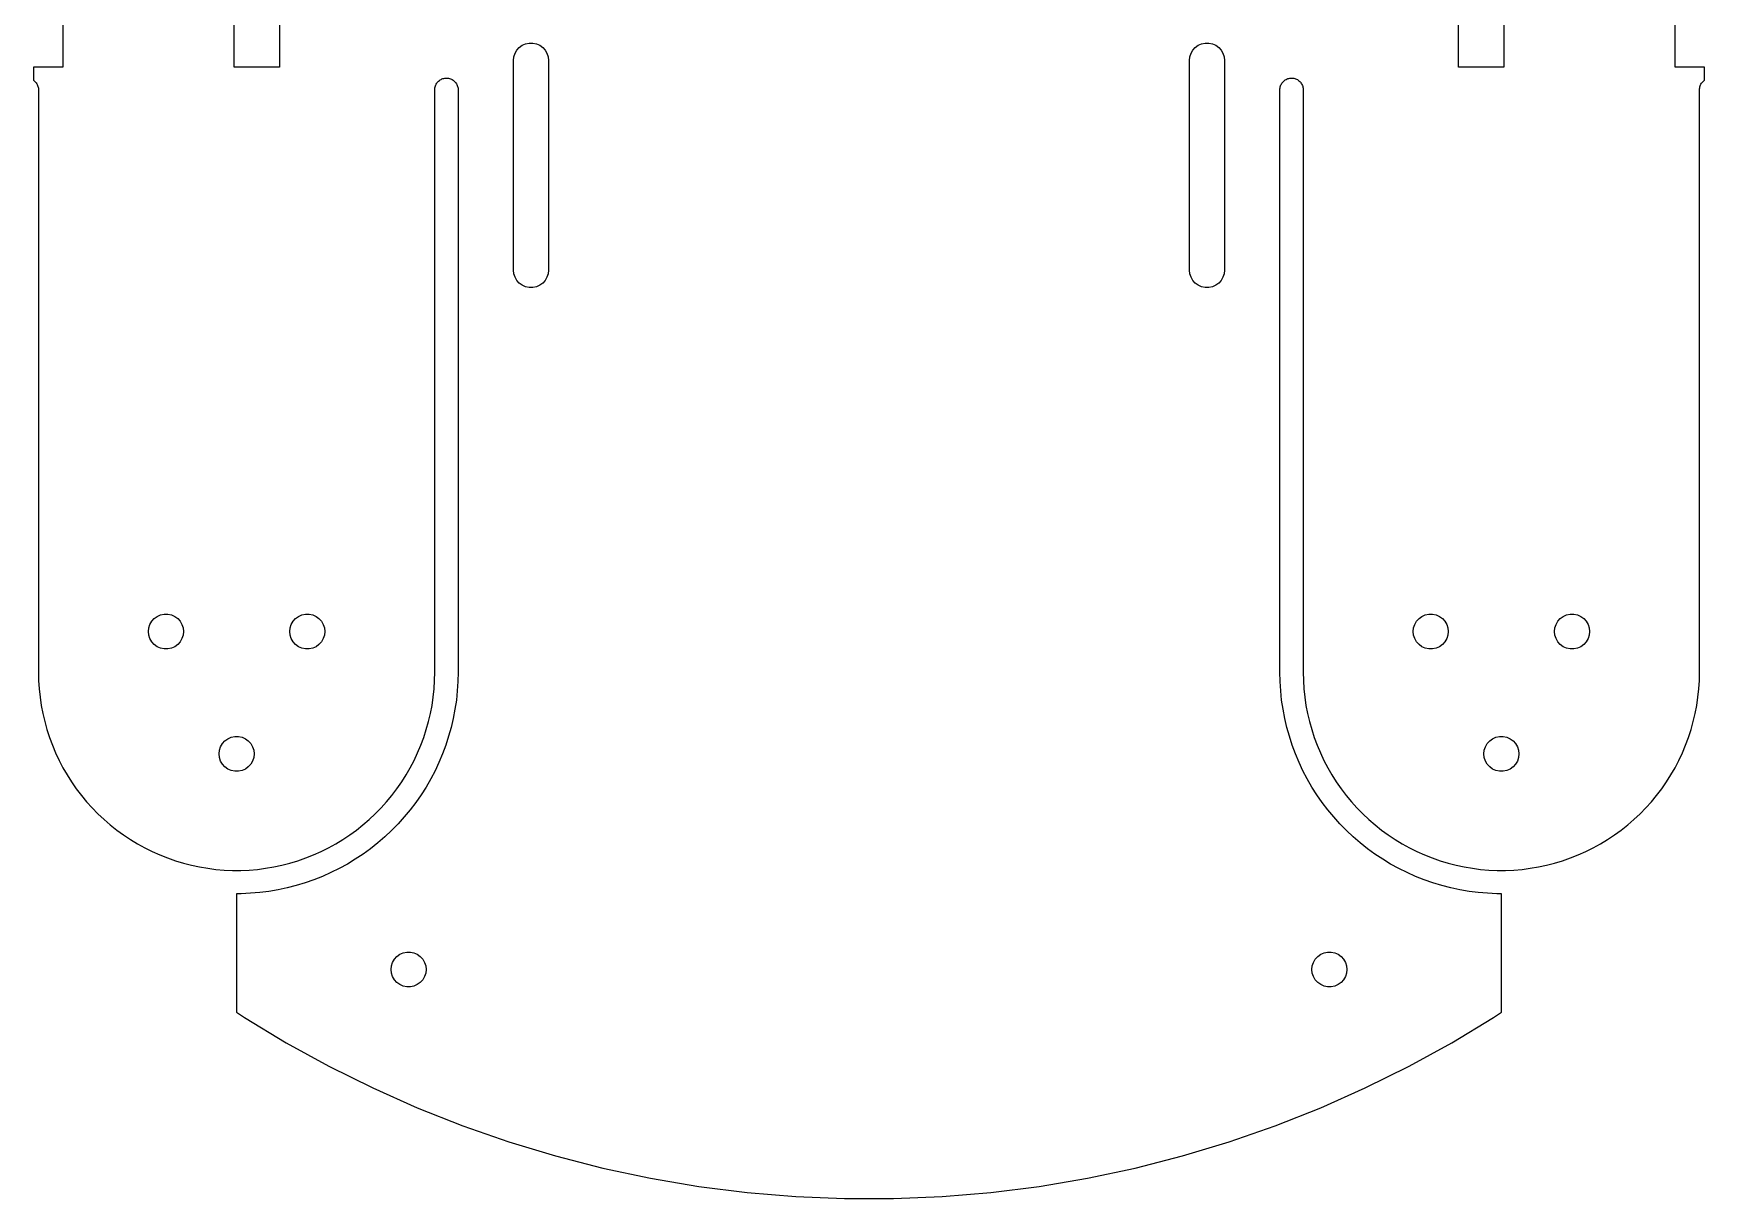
# Model space of a CAD drawing. Header units: metres. Extents: x -72 to 72, y -100 to 100.
# Drawn here: x -71.7 to 71.7, y -100 to 0 of the extents above; entities that cross this region are included whole.
import ezdxf

# ---------------------------------------------------------------- set-up
doc = ezdxf.new("R2010")
doc.units = ezdxf.units.M

msp = doc.modelspace()

# ---------------------------------------------------------------- linework, layer by layer
for p, q in [((-69.1533, 13.8334), (-69.1532, -2.86674)), ((-54.451, -2.86674), (-54.451, 13.8333)), ((-50.571, 13.8334), (-50.5709, -2.86668)), ((50.571, -2.86679), (50.5709, 13.8333)), ((54.4509, 13.8334), (54.4509, -2.86685)), ((69.1533, -2.86685), (69.1532, 13.8333)), ((-30.3703, -1.68988), (-30.2135, -1.41832)), ((-30.2135, -1.41832), (-30.0037, -1.18527)), ((-30.0037, -1.18527), (-29.75, -1.00096)), ((-29.75, -1.00096), (-29.4635, -0.87341)), ((-29.4635, -0.87341), (-29.1568, -0.80821)), ((-29.1568, -0.80821), (-28.8432, -0.80821)), ((-28.8432, -0.80821), (-28.5365, -0.87341)), ((-28.5365, -0.87341), (-28.25, -1.00096)), ((-28.25, -1.00096), (-27.9963, -1.18527)), ((-27.9963, -1.18527), (-27.7865, -1.41832)), ((-27.7865, -1.41832), (-27.6297, -1.68988)), ((27.6297, -1.68988), (27.7865, -1.41832)), ((27.7865, -1.41832), (27.9963, -1.18527)), ((27.9963, -1.18527), (28.25, -1.00096)), ((28.25, -1.00096), (28.5365, -0.87341)), ((28.5365, -0.87341), (28.8432, -0.80821)), ((28.8432, -0.80821), (29.1568, -0.80821)), ((29.1568, -0.80821), (29.4635, -0.87341)), ((29.4635, -0.87341), (29.75, -1.00096)), ((29.75, -1.00096), (30.0037, -1.18527)), ((30.0037, -1.18527), (30.2135, -1.41832)), ((30.2135, -1.41832), (30.3703, -1.68988)), ((-69.1532, -2.86674), (-71.686, -2.86681)), ((-71.686, -2.86681), (-71.686, -3.99077)), ((-50.5709, -2.86668), (-54.451, -2.86674)), ((-30.5, -2.29999), (-30.4672, -1.98813)), ((-30.5, -20.3), (-30.5, -2.29999)), ((-30.4672, -1.98813), (-30.3703, -1.68988)), ((-27.6297, -1.68988), (-27.5328, -1.98813)), ((-27.5328, -1.98813), (-27.5, -2.29999)), ((-27.5, -2.29999), (-27.5, -20.3)), ((27.5, -2.29999), (27.5328, -1.98813)), ((27.5, -20.3), (27.5, -2.29999)), ((27.5328, -1.98813), (27.6297, -1.68988)), ((30.3703, -1.68988), (30.4672, -1.98813)), ((30.4672, -1.98813), (30.5, -2.29999)), ((30.5, -2.29999), (30.5, -20.3)), ((54.4509, -2.86685), (50.571, -2.86679)), ((71.686, -2.86691), (69.1533, -2.86685)), ((71.686, -3.99156), (71.686, -2.86691)), ((-71.686, -3.99077), (-71.6148, -4.04424)), ((-71.6148, -4.04424), (-71.5526, -4.10028)), ((-71.5526, -4.10028), (-71.4952, -4.16133)), ((-71.4952, -4.16133), (-71.4432, -4.22696)), ((-71.4432, -4.22696), (-71.3969, -4.29672)), ((-71.3969, -4.29672), (-71.3565, -4.37012)), ((-37.1286, -4.33299), (-37.0852, -4.26135)), ((-37.0852, -4.26135), (-37.0359, -4.1936)), ((-37.0359, -4.1936), (-36.9812, -4.1302)), ((-36.9812, -4.1302), (-36.9214, -4.07161)), ((-36.9214, -4.07161), (-36.8569, -4.01822)), ((-36.8569, -4.01822), (-36.7881, -3.97043)), ((-36.7881, -3.97043), (-36.7155, -3.92854)), ((-36.7155, -3.92854), (-36.6398, -3.89288)), ((-36.6398, -3.89288), (-36.5613, -3.86369)), ((-36.5613, -3.86369), (-36.4806, -3.84117)), ((-36.4806, -3.84117), (-36.3983, -3.82549)), ((-36.3983, -3.82549), (-36.315, -3.81673)), ((-36.315, -3.81673), (-36.2313, -3.81497)), ((-36.2313, -3.81497), (-36.1477, -3.82024)), ((-36.1477, -3.82024), (-36.0649, -3.83246)), ((-36.0649, -3.83246), (-35.9833, -3.85159)), ((-35.9833, -3.85159), (-35.9037, -3.87747)), ((-35.9037, -3.87747), (-35.8265, -3.90993)), ((-35.8265, -3.90993), (-35.7522, -3.94873)), ((-35.7522, -3.94873), (-35.6815, -3.99361)), ((-35.6815, -3.99361), (-35.6148, -4.04424)), ((-35.6148, -4.04424), (-35.5526, -4.10028)), ((-35.5526, -4.10028), (-35.4953, -4.16133)), ((-35.4953, -4.16133), (-35.4432, -4.22696)), ((-35.4432, -4.22696), (-35.3969, -4.29672)), ((-35.3969, -4.29672), (-35.3565, -4.37012)), ((35.3759, -4.33299), (35.4193, -4.26135)), ((35.4193, -4.26135), (35.4686, -4.1936)), ((35.4686, -4.1936), (35.5233, -4.1302)), ((35.5233, -4.1302), (35.5831, -4.07161)), ((35.5831, -4.07161), (35.6476, -4.01822)), ((35.6476, -4.01822), (35.7164, -3.97043)), ((35.7164, -3.97043), (35.789, -3.92854)), ((35.789, -3.92854), (35.8647, -3.89288)), ((35.8647, -3.89288), (35.9432, -3.86369)), ((35.9432, -3.86369), (36.0239, -3.84117)), ((36.0239, -3.84117), (36.1062, -3.82549)), ((36.1062, -3.82549), (36.1895, -3.81673)), ((36.1895, -3.81673), (36.2732, -3.81497)), ((36.2732, -3.81497), (36.3568, -3.82024)), ((36.3568, -3.82024), (36.4396, -3.83246)), ((36.4396, -3.83246), (36.5212, -3.85159)), ((36.5212, -3.85159), (36.6008, -3.87747)), ((36.6008, -3.87747), (36.678, -3.90993)), ((36.678, -3.90993), (36.7522, -3.94873)), ((36.7522, -3.94873), (36.823, -3.99361)), ((36.823, -3.99361), (36.8897, -4.04424)), ((36.8897, -4.04424), (36.9519, -4.10028)), ((36.9519, -4.10028), (37.0092, -4.16133)), ((37.0092, -4.16133), (37.0613, -4.22696)), ((37.0613, -4.22696), (37.1076, -4.29672)), ((37.1076, -4.29672), (37.148, -4.37012)), ((71.3759, -4.33299), (71.4193, -4.26135)), ((71.4193, -4.26135), (71.4685, -4.1936)), ((71.4685, -4.1936), (71.5233, -4.1302)), ((71.5233, -4.1302), (71.5831, -4.07161)), ((71.5831, -4.07161), (71.6476, -4.01822)), ((71.6476, -4.01822), (71.686, -3.99156)), ((-71.3565, -4.37012), (-71.3225, -4.44662)), ((-71.3225, -4.44662), (-71.2949, -4.52573)), ((-71.2949, -4.52573), (-71.2741, -4.60684)), ((-71.2741, -4.60684), (-71.2601, -4.68942)), ((-71.2601, -4.68942), (-71.2531, -4.77287)), ((-71.2531, -4.77287), (-71.2522, -54.8147)), ((-37.2522, -4.81474), (-37.2487, -4.73108)), ((-37.2522, -54.8147), (-37.2522, -4.81474)), ((-37.2487, -4.73108), (-37.2383, -4.64798)), ((-37.2383, -4.64798), (-37.2208, -4.56606)), ((-37.2208, -4.56606), (-37.1966, -4.48589)), ((-37.1966, -4.48589), (-37.1658, -4.40802)), ((-37.1658, -4.40802), (-37.1286, -4.33299)), ((-35.3565, -4.37012), (-35.3225, -4.44662)), ((-35.3225, -4.44662), (-35.2949, -4.52573)), ((-35.2949, -4.52573), (-35.2741, -4.60684)), ((-35.2741, -4.60684), (-35.2601, -4.68942)), ((-35.2601, -4.68942), (-35.2531, -4.77287)), ((-35.2531, -4.77287), (-35.2522, -54.8147)), ((35.2522, -4.81474), (35.2558, -4.73108)), ((35.2522, -54.8147), (35.2522, -4.81474)), ((35.2558, -4.73108), (35.2663, -4.64798)), ((35.2663, -4.64798), (35.2837, -4.56606)), ((35.2837, -4.56606), (35.3079, -4.48589)), ((35.3079, -4.48589), (35.3387, -4.40802)), ((35.3387, -4.40802), (35.3759, -4.33299)), ((37.148, -4.37012), (37.182, -4.44662)), ((37.182, -4.44662), (37.2096, -4.52573)), ((37.2096, -4.52573), (37.2304, -4.60684)), ((37.2304, -4.60684), (37.2444, -4.68942)), ((37.2444, -4.68942), (37.2514, -4.77287)), ((37.2514, -4.77287), (37.2522, -54.8147)), ((71.2522, -4.81474), (71.2557, -4.73108)), ((71.2522, -54.8147), (71.2522, -4.81474)), ((71.2557, -4.73108), (71.2662, -4.64798)), ((71.2662, -4.64798), (71.2836, -4.56606)), ((71.2836, -4.56606), (71.3079, -4.48589)), ((71.3079, -4.48589), (71.3387, -4.40802)), ((71.3387, -4.40802), (71.3759, -4.33299)), ((-30.4672, -20.6119), (-30.5, -20.3)), ((-30.3703, -20.9101), (-30.4672, -20.6119)), ((-30.2135, -21.1817), (-30.3703, -20.9101)), ((-30.0037, -21.4147), (-30.2135, -21.1817)), ((-29.75, -21.599), (-30.0037, -21.4147)), ((-27.9963, -21.4147), (-28.25, -21.599)), ((-27.7865, -21.1817), (-27.9963, -21.4147)), ((-27.6297, -20.9101), (-27.7865, -21.1817)), ((-27.5328, -20.6119), (-27.6297, -20.9101)), ((-27.5, -20.3), (-27.5328, -20.6119)), ((27.5328, -20.6119), (27.5, -20.3)), ((27.6297, -20.9101), (27.5328, -20.6119)), ((27.7865, -21.1817), (27.6297, -20.9101)), ((27.9963, -21.4147), (27.7865, -21.1817)), ((28.25, -21.599), (27.9963, -21.4147)), ((30.0037, -21.4147), (29.75, -21.599)), ((30.2135, -21.1817), (30.0037, -21.4147)), ((30.3703, -20.9101), (30.2135, -21.1817)), ((30.4672, -20.6119), (30.3703, -20.9101)), ((30.5, -20.3), (30.4672, -20.6119)), ((-29.4635, -21.7266), (-29.75, -21.599)), ((-29.1568, -21.7918), (-29.4635, -21.7266)), ((-28.8432, -21.7918), (-29.1568, -21.7918)), ((-28.5365, -21.7266), (-28.8432, -21.7918)), ((-28.25, -21.599), (-28.5365, -21.7266)), ((28.5365, -21.7266), (28.25, -21.599)), ((28.8432, -21.7918), (28.5365, -21.7266)), ((29.1568, -21.7918), (28.8432, -21.7918)), ((29.4635, -21.7266), (29.1568, -21.7918)), ((29.75, -21.599), (29.4635, -21.7266)), ((-61.3181, -50.2), (-61.0644, -50.0157)), ((-61.0644, -50.0157), (-60.7779, -49.8882)), ((-60.7779, -49.8882), (-60.4712, -49.823)), ((-60.4712, -49.823), (-60.1576, -49.823)), ((-60.1576, -49.823), (-59.8509, -49.8882)), ((-59.8509, -49.8882), (-59.5644, -50.0157)), ((-59.5644, -50.0157), (-59.3107, -50.2)), ((-49.1938, -50.2), (-48.9401, -50.0157)), ((-48.9401, -50.0157), (-48.6536, -49.8882)), ((-48.6536, -49.8882), (-48.3469, -49.823)), ((-48.3469, -49.823), (-48.0333, -49.823)), ((-48.0333, -49.823), (-47.7265, -49.8882)), ((-47.7265, -49.8882), (-47.4401, -50.0157)), ((-47.4401, -50.0157), (-47.1864, -50.2)), ((47.1864, -50.2), (47.4401, -50.0157)), ((47.4401, -50.0157), (47.7265, -49.8882)), ((47.7265, -49.8882), (48.0333, -49.823)), ((48.0333, -49.823), (48.3469, -49.823)), ((48.3469, -49.823), (48.6536, -49.8882)), ((48.6536, -49.8882), (48.9401, -50.0157)), ((48.9401, -50.0157), (49.1938, -50.2)), ((59.3107, -50.2), (59.5644, -50.0157)), ((59.5644, -50.0157), (59.8509, -49.8882)), ((59.8509, -49.8882), (60.1576, -49.823)), ((60.1576, -49.823), (60.4712, -49.823)), ((60.4712, -49.823), (60.7779, -49.8882)), ((60.7779, -49.8882), (61.0644, -50.0157)), ((61.0644, -50.0157), (61.3181, -50.2)), ((-61.8144, -51.3147), (-61.7816, -51.0029)), ((-61.7816, -51.6266), (-61.8144, -51.3147)), ((-61.7816, -51.0029), (-61.6847, -50.7047)), ((-61.6847, -50.7047), (-61.5279, -50.4331)), ((-61.5279, -50.4331), (-61.3181, -50.2)), ((-59.3107, -50.2), (-59.1009, -50.4331)), ((-59.1009, -50.4331), (-58.9441, -50.7047)), ((-58.9441, -50.7047), (-58.8472, -51.0029)), ((-58.8472, -51.0029), (-58.8144, -51.3147)), ((-58.8144, -51.3147), (-58.8472, -51.6266)), ((-49.6901, -51.3147), (-49.6573, -51.0029)), ((-49.6573, -51.6266), (-49.6901, -51.3147)), ((-49.6573, -51.0029), (-49.5604, -50.7047)), ((-49.5604, -50.7047), (-49.4036, -50.4331)), ((-49.4036, -50.4331), (-49.1938, -50.2)), ((-47.1864, -50.2), (-46.9765, -50.4331)), ((-46.9765, -50.4331), (-46.8197, -50.7047)), ((-46.8197, -50.7047), (-46.7229, -51.0029)), ((-46.7229, -51.0029), (-46.6901, -51.3147)), ((-46.6901, -51.3147), (-46.7229, -51.6266)), ((46.6901, -51.3147), (46.7229, -51.0029)), ((46.7229, -51.6266), (46.6901, -51.3147)), ((46.7229, -51.0029), (46.8197, -50.7047)), ((46.8197, -50.7047), (46.9765, -50.4331)), ((46.9765, -50.4331), (47.1864, -50.2)), ((49.1938, -50.2), (49.4036, -50.4331)), ((49.4036, -50.4331), (49.5604, -50.7047)), ((49.5604, -50.7047), (49.6573, -51.0029)), ((49.6573, -51.0029), (49.6901, -51.3147)), ((49.6901, -51.3147), (49.6573, -51.6266)), ((58.8144, -51.3147), (58.8472, -51.0029)), ((58.8472, -51.6266), (58.8144, -51.3147)), ((58.8472, -51.0029), (58.9441, -50.7047)), ((58.9441, -50.7047), (59.1009, -50.4331)), ((59.1009, -50.4331), (59.3107, -50.2)), ((61.3181, -50.2), (61.5279, -50.4331)), ((61.5279, -50.4331), (61.6847, -50.7047)), ((61.6847, -50.7047), (61.7816, -51.0029)), ((61.7816, -51.0029), (61.8144, -51.3147)), ((61.8144, -51.3147), (61.7816, -51.6266)), ((-61.6847, -51.9249), (-61.7816, -51.6266)), ((-61.5279, -52.1964), (-61.6847, -51.9249)), ((-61.3181, -52.4295), (-61.5279, -52.1964)), ((-61.0644, -52.6138), (-61.3181, -52.4295)), ((-60.7779, -52.7413), (-61.0644, -52.6138)), ((-60.4712, -52.8065), (-60.7779, -52.7413)), ((-60.1576, -52.8065), (-60.4712, -52.8065)), ((-59.8509, -52.7413), (-60.1576, -52.8065)), ((-59.5644, -52.6138), (-59.8509, -52.7413)), ((-59.3107, -52.4295), (-59.5644, -52.6138)), ((-59.1009, -52.1964), (-59.3107, -52.4295)), ((-58.9441, -51.9249), (-59.1009, -52.1964)), ((-58.8472, -51.6266), (-58.9441, -51.9249)), ((-49.5604, -51.9249), (-49.6573, -51.6266)), ((-49.4036, -52.1964), (-49.5604, -51.9249)), ((-49.1938, -52.4295), (-49.4036, -52.1964)), ((-48.9401, -52.6138), (-49.1938, -52.4295)), ((-48.6536, -52.7413), (-48.9401, -52.6138)), ((-48.3469, -52.8065), (-48.6536, -52.7413)), ((-48.0333, -52.8065), (-48.3469, -52.8065)), ((-47.7265, -52.7413), (-48.0333, -52.8065)), ((-47.4401, -52.6138), (-47.7265, -52.7413)), ((-47.1864, -52.4295), (-47.4401, -52.6138)), ((-46.9765, -52.1964), (-47.1864, -52.4295)), ((-46.8197, -51.9249), (-46.9765, -52.1964)), ((-46.7229, -51.6266), (-46.8197, -51.9249)), ((46.8197, -51.9249), (46.7229, -51.6266)), ((46.9765, -52.1964), (46.8197, -51.9249)), ((47.1864, -52.4295), (46.9765, -52.1964)), ((47.4401, -52.6138), (47.1864, -52.4295)), ((47.7265, -52.7413), (47.4401, -52.6138)), ((48.0333, -52.8065), (47.7265, -52.7413)), ((48.3469, -52.8065), (48.0333, -52.8065)), ((48.6536, -52.7413), (48.3469, -52.8065)), ((48.9401, -52.6138), (48.6536, -52.7413)), ((49.1938, -52.4295), (48.9401, -52.6138)), ((49.4036, -52.1964), (49.1938, -52.4295)), ((49.5604, -51.9249), (49.4036, -52.1964)), ((49.6573, -51.6266), (49.5604, -51.9249)), ((58.9441, -51.9249), (58.8472, -51.6266)), ((59.1009, -52.1964), (58.9441, -51.9249)), ((59.3107, -52.4295), (59.1009, -52.1964)), ((59.5644, -52.6138), (59.3107, -52.4295)), ((59.8509, -52.7413), (59.5644, -52.6138)), ((60.1576, -52.8065), (59.8509, -52.7413)), ((60.4712, -52.8065), (60.1576, -52.8065)), ((60.7779, -52.7413), (60.4712, -52.8065)), ((61.0644, -52.6138), (60.7779, -52.7413)), ((61.3181, -52.4295), (61.0644, -52.6138)), ((61.5279, -52.1964), (61.3181, -52.4295)), ((61.6847, -51.9249), (61.5279, -52.1964)), ((61.7816, -51.6266), (61.6847, -51.9249)), ((-71.2522, -54.8147), (-71.2373, -55.5266)), ((-71.2373, -55.5266), (-71.1926, -56.2373)), ((-37.3119, -56.2373), (-37.2672, -55.5266)), ((-37.2672, -55.5266), (-37.2522, -54.8147)), ((-35.2689, -55.6104), (-35.3189, -56.4046)), ((-35.2522, -54.8147), (-35.2689, -55.6104)), ((35.2689, -55.6104), (35.2522, -54.8147)), ((35.3189, -56.4046), (35.2689, -55.6104)), ((37.2522, -54.8147), (37.2672, -55.5266)), ((37.2672, -55.5266), (37.3119, -56.2373)), ((71.1926, -56.2373), (71.2373, -55.5266)), ((71.2373, -55.5266), (71.2522, -54.8147)), ((-71.1926, -56.2373), (-71.1182, -56.9454)), ((-71.1182, -56.9454), (-71.0142, -57.6498)), ((-37.4903, -57.6498), (-37.3863, -56.9454)), ((-37.3863, -56.9454), (-37.3119, -56.2373)), ((-35.4021, -57.1961), (-35.5183, -57.9833)), ((-35.3189, -56.4046), (-35.4021, -57.1961)), ((35.4021, -57.1961), (35.3189, -56.4046)), ((35.5183, -57.9833), (35.4021, -57.1961)), ((37.3119, -56.2373), (37.3863, -56.9454)), ((37.3863, -56.9454), (37.4903, -57.6498)), ((71.0142, -57.6498), (71.1182, -56.9454)), ((71.1182, -56.9454), (71.1926, -56.2373)), ((-71.0142, -57.6498), (-70.8807, -58.3492)), ((-70.8807, -58.3492), (-70.7182, -59.0425)), ((-37.7863, -59.0425), (-37.6237, -58.3492)), ((-37.6237, -58.3492), (-37.4903, -57.6498)), ((-35.6674, -58.7651), (-35.8492, -59.5398)), ((-35.5183, -57.9833), (-35.6674, -58.7651)), ((35.6674, -58.7651), (35.5183, -57.9833)), ((35.8492, -59.5398), (35.6674, -58.7651)), ((37.4903, -57.6498), (37.6237, -58.3492)), ((37.6237, -58.3492), (37.7863, -59.0425)), ((70.7182, -59.0425), (70.8807, -58.3492)), ((70.8807, -58.3492), (71.0142, -57.6498)), ((-70.7182, -59.0425), (-70.5267, -59.7283)), ((-70.5267, -59.7283), (-70.3066, -60.4055)), ((-38.1978, -60.4055), (-37.9778, -59.7283)), ((-37.9778, -59.7283), (-37.7863, -59.0425)), ((-35.8492, -59.5398), (-36.0632, -60.3063)), ((36.0632, -60.3063), (35.8492, -59.5398)), ((37.7863, -59.0425), (37.9778, -59.7283)), ((37.9778, -59.7283), (38.1978, -60.4055)), ((70.3066, -60.4055), (70.5267, -59.7283)), ((70.5267, -59.7283), (70.7182, -59.0425)), ((-70.3066, -60.4055), (-70.0584, -61.0728)), ((-70.0584, -61.0728), (-69.7825, -61.7293)), ((-55.7522, -61.8147), (-55.7195, -61.5029)), ((-55.7195, -61.5029), (-55.6226, -61.2046)), ((-55.6226, -61.2046), (-55.4658, -60.9331)), ((-55.4658, -60.9331), (-55.2559, -60.7)), ((-55.2559, -60.7), (-55.0022, -60.5157)), ((-55.0022, -60.5157), (-54.7158, -60.3882)), ((-54.7158, -60.3882), (-54.409, -60.323)), ((-54.409, -60.323), (-54.0955, -60.323)), ((-54.0955, -60.323), (-53.7887, -60.3882)), ((-53.7887, -60.3882), (-53.5022, -60.5157)), ((-53.5022, -60.5157), (-53.2486, -60.7)), ((-53.2486, -60.7), (-53.0387, -60.9331)), ((-53.0387, -60.9331), (-52.8819, -61.2046)), ((-52.8819, -61.2046), (-52.785, -61.5029)), ((-52.785, -61.5029), (-52.7523, -61.8147)), ((-38.722, -61.7293), (-38.446, -61.0728)), ((-38.446, -61.0728), (-38.1978, -60.4055)), ((-36.3091, -61.0632), (-36.5865, -61.8091)), ((-36.0632, -60.3063), (-36.3091, -61.0632)), ((36.3091, -61.0632), (36.0632, -60.3063)), ((36.5865, -61.8091), (36.3091, -61.0632)), ((38.1978, -60.4055), (38.446, -61.0728)), ((38.446, -61.0728), (38.722, -61.7293)), ((52.7522, -61.8147), (52.785, -61.5029)), ((52.785, -61.5029), (52.8819, -61.2046)), ((52.8819, -61.2046), (53.0387, -60.9331)), ((53.0387, -60.9331), (53.2486, -60.7)), ((53.2486, -60.7), (53.5022, -60.5157)), ((53.5022, -60.5157), (53.7887, -60.3882)), ((53.7887, -60.3882), (54.0955, -60.323)), ((54.0955, -60.323), (54.409, -60.323)), ((54.409, -60.323), (54.7158, -60.3882)), ((54.7158, -60.3882), (55.0022, -60.5157)), ((55.0022, -60.5157), (55.2559, -60.7)), ((55.2559, -60.7), (55.4658, -60.9331)), ((55.4658, -60.9331), (55.6226, -61.2046)), ((55.6226, -61.2046), (55.7195, -61.5029)), ((55.7195, -61.5029), (55.7522, -61.8147)), ((69.7825, -61.7293), (70.0584, -61.0728)), ((70.0584, -61.0728), (70.3066, -60.4055)), ((-69.7825, -61.7293), (-69.4793, -62.3735)), ((-69.4793, -62.3735), (-69.1494, -63.0045)), ((-69.1494, -63.0045), (-68.7934, -63.6212)), ((-55.7195, -62.1266), (-55.7522, -61.8147)), ((-55.6226, -62.4248), (-55.7195, -62.1266)), ((-55.4658, -62.6964), (-55.6226, -62.4248)), ((-55.2559, -62.9295), (-55.4658, -62.6964)), ((-55.0022, -63.1138), (-55.2559, -62.9295)), ((-53.2486, -62.9295), (-53.5023, -63.1138)), ((-53.0387, -62.6964), (-53.2486, -62.9295)), ((-52.8819, -62.4248), (-53.0387, -62.6964)), ((-52.785, -62.1266), (-52.8819, -62.4248)), ((-52.7523, -61.8147), (-52.785, -62.1266)), ((-39.7111, -63.6212), (-39.355, -63.0045)), ((-39.355, -63.0045), (-39.0251, -62.3735)), ((-39.0251, -62.3735), (-38.722, -61.7293)), ((-36.8949, -62.5427), (-37.2337, -63.2628)), ((-36.5865, -61.8091), (-36.8949, -62.5427)), ((36.8949, -62.5427), (36.5865, -61.8091)), ((37.2337, -63.2628), (36.8949, -62.5427)), ((38.722, -61.7293), (39.0251, -62.3735)), ((39.0251, -62.3735), (39.355, -63.0045)), ((39.355, -63.0045), (39.7111, -63.6212)), ((52.785, -62.1266), (52.7522, -61.8147)), ((52.8819, -62.4248), (52.785, -62.1266)), ((53.0387, -62.6964), (52.8819, -62.4248)), ((53.2486, -62.9295), (53.0387, -62.6964)), ((53.5022, -63.1138), (53.2486, -62.9295)), ((55.2559, -62.9295), (55.0022, -63.1138)), ((55.4658, -62.6964), (55.2559, -62.9295)), ((55.6226, -62.4248), (55.4658, -62.6964)), ((55.7195, -62.1266), (55.6226, -62.4248)), ((55.7522, -61.8147), (55.7195, -62.1266)), ((68.7934, -63.6212), (69.1494, -63.0045)), ((69.1494, -63.0045), (69.4793, -62.3735)), ((69.4793, -62.3735), (69.7825, -61.7293)), ((-68.7934, -63.6212), (-68.4119, -64.2224)), ((-68.4119, -64.2224), (-68.0055, -64.8071)), ((-54.7158, -63.2413), (-55.0022, -63.1138)), ((-54.409, -63.3065), (-54.7158, -63.2413)), ((-54.0955, -63.3065), (-54.409, -63.3065)), ((-53.7887, -63.2413), (-54.0955, -63.3065)), ((-53.5023, -63.1138), (-53.7887, -63.2413)), ((-40.499, -64.8071), (-40.0926, -64.2224)), ((-40.0926, -64.2224), (-39.7111, -63.6212)), ((-37.6024, -63.968), (-38.0003, -64.6572)), ((-37.2337, -63.2628), (-37.6024, -63.968)), ((37.6024, -63.968), (37.2337, -63.2628)), ((38.0003, -64.6572), (37.6024, -63.968)), ((39.7111, -63.6212), (40.0926, -64.2224)), ((40.0926, -64.2224), (40.499, -64.8071)), ((53.7887, -63.2413), (53.5022, -63.1138)), ((54.0955, -63.3065), (53.7887, -63.2413)), ((54.409, -63.3065), (54.0955, -63.3065)), ((54.7158, -63.2413), (54.409, -63.3065)), ((55.0022, -63.1138), (54.7158, -63.2413)), ((68.0055, -64.8071), (68.4119, -64.2224)), ((68.4119, -64.2224), (68.7934, -63.6212)), ((-68.0055, -64.8071), (-67.575, -65.3743)), ((-67.575, -65.3743), (-67.1212, -65.9229)), ((-67.1212, -65.9229), (-66.6447, -66.452)), ((-41.8598, -66.452), (-41.3833, -65.9229)), ((-41.3833, -65.9229), (-40.9295, -65.3743)), ((-40.9295, -65.3743), (-40.499, -64.8071)), ((-38.4267, -65.3292), (-38.8809, -65.9827)), ((-38.0003, -64.6572), (-38.4267, -65.3292)), ((38.4267, -65.3292), (38.0003, -64.6572)), ((38.8809, -65.9827), (38.4267, -65.3292)), ((40.499, -64.8071), (40.9295, -65.3743)), ((40.9295, -65.3743), (41.3833, -65.9229)), ((41.3833, -65.9229), (41.8598, -66.452)), ((66.6447, -66.452), (67.1212, -65.9229)), ((67.1212, -65.9229), (67.575, -65.3743)), ((67.575, -65.3743), (68.0055, -64.8071)), ((-66.6447, -66.452), (-66.1465, -66.9608)), ((-66.1465, -66.9608), (-65.6275, -67.4482)), ((-42.877, -67.4482), (-42.358, -66.9608)), ((-42.358, -66.9608), (-41.8598, -66.452)), ((-39.8693, -67.2297), (-40.4018, -67.8211)), ((-39.3621, -66.6165), (-39.8693, -67.2297)), ((-38.8809, -65.9827), (-39.3621, -66.6165)), ((39.3621, -66.6165), (38.8809, -65.9827)), ((39.8693, -67.2297), (39.3621, -66.6165)), ((40.4018, -67.8211), (39.8693, -67.2297)), ((41.8598, -66.452), (42.358, -66.9608)), ((42.358, -66.9608), (42.877, -67.4482)), ((65.6275, -67.4482), (66.1465, -66.9608)), ((66.1465, -66.9608), (66.6447, -66.452)), ((-65.6275, -67.4482), (-65.0884, -67.9135)), ((-65.0884, -67.9135), (-64.5304, -68.3557)), ((-64.5304, -68.3557), (-63.9544, -68.7743)), ((-63.9544, -68.7743), (-63.3613, -69.1683)), ((-45.1432, -69.1683), (-44.5501, -68.7743)), ((-44.5501, -68.7743), (-43.9741, -68.3557)), ((-43.9741, -68.3557), (-43.416, -67.9135)), ((-43.416, -67.9135), (-42.877, -67.4482)), ((-40.9586, -68.3897), (-41.5388, -68.9345)), ((-40.4018, -67.8211), (-40.9586, -68.3897)), ((40.9586, -68.3897), (40.4018, -67.8211)), ((41.5388, -68.9345), (40.9586, -68.3897)), ((42.877, -67.4482), (43.416, -67.9135)), ((43.416, -67.9135), (43.9741, -68.3557)), ((43.9741, -68.3557), (44.5501, -68.7743)), ((44.5501, -68.7743), (45.1432, -69.1683)), ((63.3613, -69.1683), (63.9544, -68.7743)), ((63.9544, -68.7743), (64.5304, -68.3557)), ((64.5304, -68.3557), (65.0884, -67.9135)), ((65.0884, -67.9135), (65.6275, -67.4482)), ((-63.3613, -69.1683), (-62.7522, -69.5372)), ((-62.7522, -69.5372), (-62.1283, -69.8802)), ((-62.1283, -69.8802), (-61.4905, -70.1968)), ((-61.4905, -70.1968), (-60.84, -70.4864)), ((-47.6645, -70.4864), (-47.014, -70.1968)), ((-47.014, -70.1968), (-46.3762, -69.8802)), ((-46.3762, -69.8802), (-45.7523, -69.5372)), ((-45.7523, -69.5372), (-45.1432, -69.1683)), ((-42.7649, -69.9488), (-43.4087, -70.4166)), ((-42.1412, -69.4545), (-42.7649, -69.9488)), ((-41.5388, -68.9345), (-42.1412, -69.4545)), ((42.1412, -69.4545), (41.5388, -68.9345)), ((42.7649, -69.9488), (42.1412, -69.4545)), ((43.4087, -70.4166), (42.7649, -69.9488)), ((45.1432, -69.1683), (45.7523, -69.5372)), ((45.7523, -69.5372), (46.3762, -69.8802)), ((46.3762, -69.8802), (47.014, -70.1968)), ((47.014, -70.1968), (47.6645, -70.4864)), ((60.84, -70.4864), (61.4905, -70.1968)), ((61.4905, -70.1968), (62.1283, -69.8802)), ((62.1283, -69.8802), (62.7522, -69.5372)), ((62.7522, -69.5372), (63.3613, -69.1683)), ((-60.84, -70.4864), (-60.178, -70.7485)), ((-60.178, -70.7485), (-59.5055, -70.9827)), ((-59.5055, -70.9827), (-58.8239, -71.1885)), ((-58.8239, -71.1885), (-58.1342, -71.3656)), ((-58.1342, -71.3656), (-57.4377, -71.5136)), ((-57.4377, -71.5136), (-56.7356, -71.6324)), ((-56.7356, -71.6324), (-56.0292, -71.7216)), ((-52.4753, -71.7216), (-51.7688, -71.6324)), ((-51.7688, -71.6324), (-51.0668, -71.5136)), ((-51.0668, -71.5136), (-50.3703, -71.3656)), ((-50.3703, -71.3656), (-49.6806, -71.1885)), ((-49.6806, -71.1885), (-48.999, -70.9827)), ((-48.999, -70.9827), (-48.3265, -70.7485)), ((-48.3265, -70.7485), (-47.6645, -70.4864)), ((-45.4496, -71.6526), (-46.1624, -72.0065)), ((-44.7523, -71.2692), (-45.4496, -71.6526)), ((-44.0715, -70.857), (-44.7523, -71.2692)), ((-43.4087, -70.4166), (-44.0715, -70.857)), ((44.0715, -70.857), (43.4087, -70.4166)), ((44.7523, -71.2692), (44.0715, -70.857)), ((45.4496, -71.6526), (44.7523, -71.2692)), ((46.1624, -72.0065), (45.4496, -71.6526)), ((47.6645, -70.4864), (48.3265, -70.7485)), ((48.3265, -70.7485), (48.999, -70.9827)), ((48.999, -70.9827), (49.6806, -71.1885)), ((49.6806, -71.1885), (50.3703, -71.3656)), ((50.3703, -71.3656), (51.0668, -71.5136)), ((51.0668, -71.5136), (51.7688, -71.6324)), ((51.7688, -71.6324), (52.4753, -71.7216)), ((56.0292, -71.7216), (56.7356, -71.6324)), ((56.7356, -71.6324), (57.4377, -71.5136)), ((57.4377, -71.5136), (58.1342, -71.3656)), ((58.1342, -71.3656), (58.8239, -71.1885)), ((58.8239, -71.1885), (59.5055, -70.9827)), ((59.5055, -70.9827), (60.178, -70.7485)), ((60.178, -70.7485), (60.84, -70.4864)), ((-56.0292, -71.7216), (-55.3197, -71.7812)), ((-55.3197, -71.7812), (-54.6083, -71.811)), ((-54.6083, -71.811), (-53.8962, -71.811)), ((-53.8962, -71.811), (-53.1848, -71.7812)), ((-53.1848, -71.7812), (-52.4753, -71.7216)), ((-49.1428, -73.1148), (-49.9136, -73.3127)), ((-48.3809, -72.8848), (-49.1428, -73.1148)), ((-47.6294, -72.6231), (-48.3809, -72.8848)), ((-46.8895, -72.3301), (-47.6294, -72.6231)), ((-46.1624, -72.0065), (-46.8895, -72.3301)), ((46.8895, -72.3301), (46.1624, -72.0065)), ((47.6294, -72.6231), (46.8895, -72.3301)), ((48.3809, -72.8848), (47.6294, -72.6231)), ((49.1428, -73.1148), (48.3809, -72.8848)), ((49.9136, -73.3127), (49.1428, -73.1148)), ((52.4753, -71.7216), (53.1848, -71.7812)), ((53.1848, -71.7812), (53.8962, -71.811)), ((53.8962, -71.811), (54.6083, -71.811)), ((54.6083, -71.811), (55.3197, -71.7812)), ((55.3197, -71.7812), (56.0292, -71.7216)), ((-53.8543, -73.8106), (-54.2522, -73.8106)), ((-54.2522, -73.8106), (-54.2522, -83.9879)), ((-53.0592, -73.7772), (-53.8543, -73.8106)), ((-52.2662, -73.7106), (-53.0592, -73.7772)), ((-51.4767, -73.6109), (-52.2662, -73.7106)), ((-50.692, -73.4782), (-51.4767, -73.6109)), ((-49.9136, -73.3127), (-50.692, -73.4782)), ((50.692, -73.4782), (49.9136, -73.3127)), ((51.4767, -73.6109), (50.692, -73.4782)), ((52.2662, -73.7106), (51.4767, -73.6109)), ((53.0592, -73.7772), (52.2662, -73.7106)), ((53.8543, -73.8106), (53.0592, -73.7772)), ((54.2522, -73.8106), (53.8543, -73.8106)), ((54.2522, -83.9879), (54.2522, -73.8106)), ((-39.9635, -78.8882), (-39.6568, -78.823)), ((-39.6568, -78.823), (-39.3432, -78.823)), ((-39.3432, -78.823), (-39.0365, -78.8882)), ((39.0365, -78.8882), (39.3432, -78.823)), ((39.3432, -78.823), (39.6568, -78.823)), ((39.6568, -78.823), (39.9635, -78.8882)), ((-41, -80.3147), (-40.9672, -80.0029)), ((-40.9672, -80.0029), (-40.8703, -79.7047)), ((-40.8703, -79.7047), (-40.7135, -79.4331)), ((-40.7135, -79.4331), (-40.5037, -79.2)), ((-40.5037, -79.2), (-40.25, -79.0157)), ((-40.25, -79.0157), (-39.9635, -78.8882)), ((-39.0365, -78.8882), (-38.75, -79.0157)), ((-38.75, -79.0157), (-38.4963, -79.2)), ((-38.4963, -79.2), (-38.2865, -79.4331)), ((-38.2865, -79.4331), (-38.1297, -79.7047)), ((-38.1297, -79.7047), (-38.0328, -80.0029)), ((-38.0328, -80.0029), (-38, -80.3147)), ((38, -80.3147), (38.0328, -80.0029)), ((38.0328, -80.0029), (38.1297, -79.7047)), ((38.1297, -79.7047), (38.2865, -79.4331)), ((38.2865, -79.4331), (38.4963, -79.2)), ((38.4963, -79.2), (38.75, -79.0157)), ((38.75, -79.0157), (39.0365, -78.8882)), ((39.9635, -78.8882), (40.25, -79.0157)), ((40.25, -79.0157), (40.5037, -79.2)), ((40.5037, -79.2), (40.7135, -79.4331)), ((40.7135, -79.4331), (40.8703, -79.7047)), ((40.8703, -79.7047), (40.9672, -80.0029)), ((40.9672, -80.0029), (41, -80.3147)), ((-40.9672, -80.6266), (-41, -80.3147)), ((-40.8703, -80.9248), (-40.9672, -80.6266)), ((-40.7135, -81.1964), (-40.8703, -80.9248)), ((-40.5037, -81.4295), (-40.7135, -81.1964)), ((-40.25, -81.6138), (-40.5037, -81.4295)), ((-39.9635, -81.7413), (-40.25, -81.6138)), ((-38.75, -81.6138), (-39.0365, -81.7413)), ((-38.4963, -81.4295), (-38.75, -81.6138)), ((-38.2865, -81.1964), (-38.4963, -81.4295)), ((-38.1297, -80.9248), (-38.2865, -81.1964)), ((-38.0328, -80.6266), (-38.1297, -80.9248)), ((-38, -80.3147), (-38.0328, -80.6266)), ((38.0328, -80.6266), (38, -80.3147)), ((38.1297, -80.9248), (38.0328, -80.6266)), ((38.2865, -81.1964), (38.1297, -80.9248)), ((38.4963, -81.4295), (38.2865, -81.1964)), ((38.75, -81.6138), (38.4963, -81.4295)), ((39.0365, -81.7413), (38.75, -81.6138)), ((40.25, -81.6138), (39.9635, -81.7413)), ((40.5037, -81.4295), (40.25, -81.6138)), ((40.7135, -81.1964), (40.5037, -81.4295)), ((40.8703, -80.9248), (40.7135, -81.1964)), ((40.9672, -80.6266), (40.8703, -80.9248)), ((41, -80.3147), (40.9672, -80.6266)), ((-39.6568, -81.8065), (-39.9635, -81.7413)), ((-39.3432, -81.8065), (-39.6568, -81.8065)), ((-39.0365, -81.7413), (-39.3432, -81.8065)), ((39.3432, -81.8065), (39.0365, -81.7413)), ((39.6568, -81.8065), (39.3432, -81.8065)), ((39.9635, -81.7413), (39.6568, -81.8065)), ((-54.2522, -83.9879), (-53.5827, -84.4328)), ((-53.5827, -84.4328), (-50, -86.6025)), ((50, -86.6025), (53.5827, -84.4328)), ((53.5827, -84.4328), (54.2522, -83.9879)), ((-50, -86.6025), (-46.3296, -88.6203)), ((46.3296, -88.6203), (50, -86.6025)), ((-46.3296, -88.6203), (-42.5779, -90.4827)), ((42.5779, -90.4827), (46.3296, -88.6203)), ((-42.5779, -90.4827), (-38.7516, -92.1863)), ((38.7516, -92.1863), (42.5779, -90.4827)), ((-38.7516, -92.1863), (-34.8572, -93.7282)), ((34.8572, -93.7282), (38.7516, -92.1863)), ((-34.8572, -93.7282), (-30.9017, -95.1056)), ((30.9017, -95.1056), (34.8572, -93.7282)), ((-30.9017, -95.1056), (-26.892, -96.3163)), ((26.892, -96.3163), (30.9017, -95.1056)), ((-26.892, -96.3163), (-22.8351, -97.3579)), ((-22.8351, -97.3579), (-18.7381, -98.2287)), ((18.7381, -98.2287), (22.8351, -97.3579)), ((22.8351, -97.3579), (26.892, -96.3163)), ((-18.7381, -98.2287), (-14.6083, -98.9272)), ((14.6083, -98.9272), (18.7381, -98.2287)), ((-14.6083, -98.9272), (-10.4528, -99.4522)), ((-10.4528, -99.4522), (-6.27904, -99.8027)), ((-6.27904, -99.8027), (-2.09424, -99.9781)), ((-2.09424, -99.9781), (2.09424, -99.9781)), ((2.09424, -99.9781), (6.27904, -99.8027)), ((6.27904, -99.8027), (10.4528, -99.4522)), ((10.4528, -99.4522), (14.6083, -98.9272))]:
    msp.add_line(p, q)

doc.saveas('drawing.dxf')
